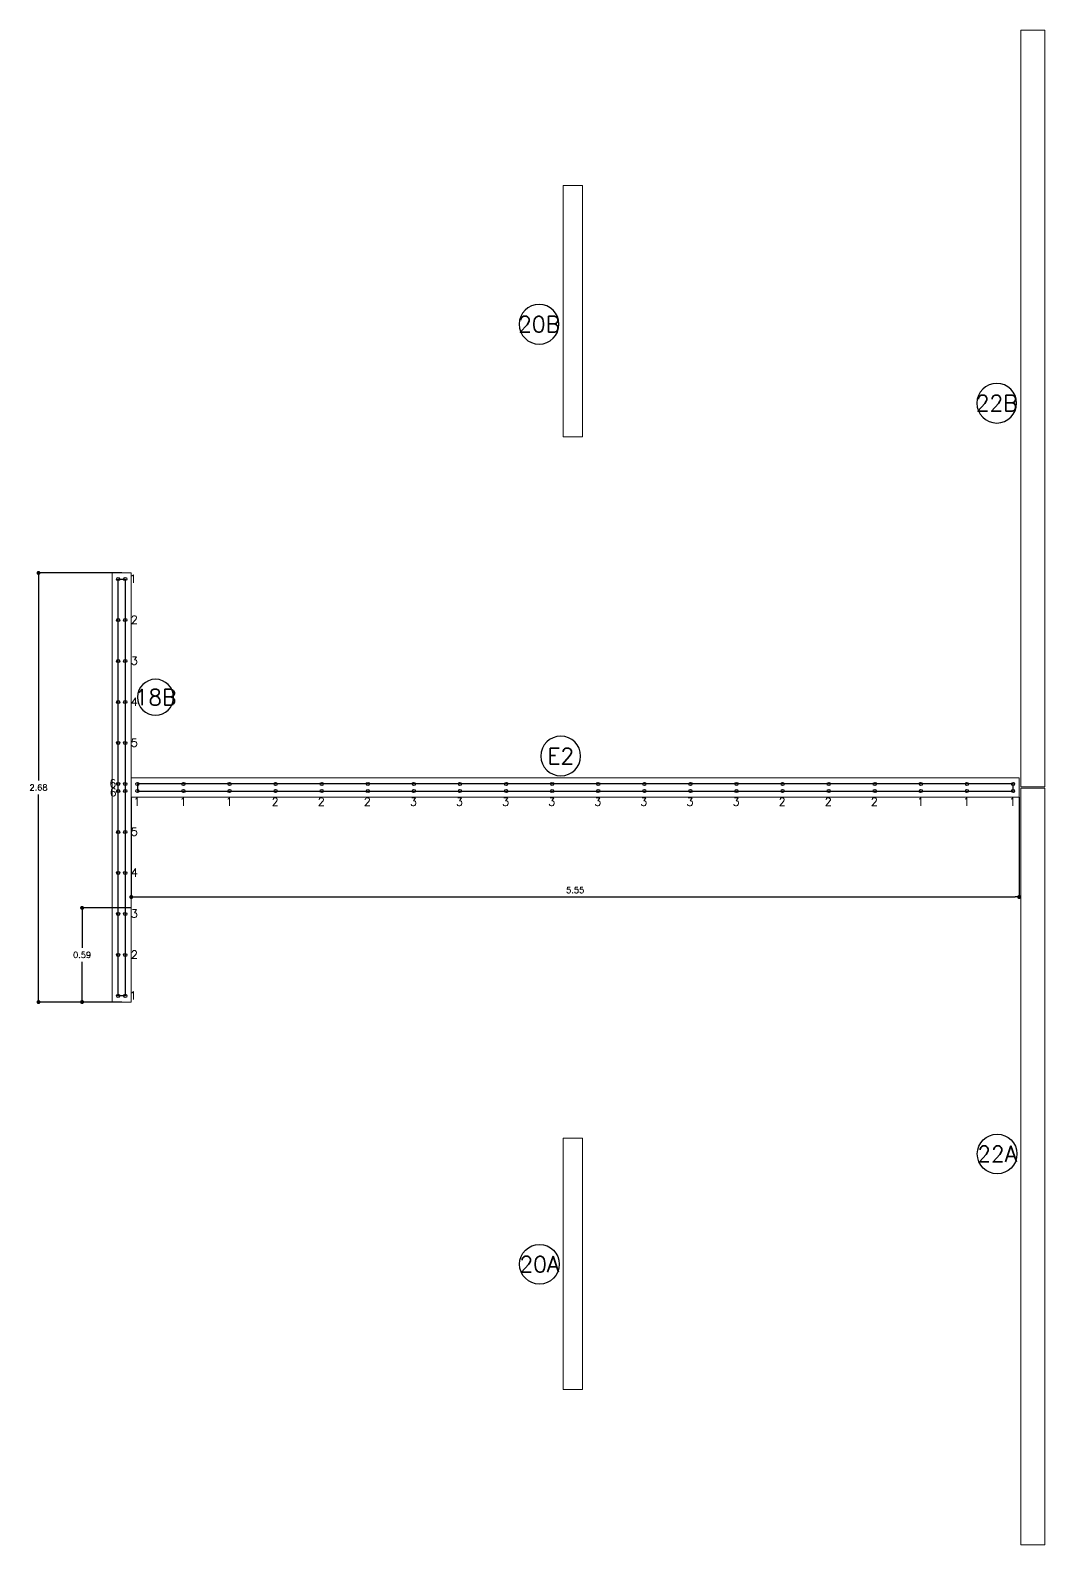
# Model space of a CAD drawing. Header units: millimetres. Extents: x -99999999 to 100000000, y -41 to 20.
# Drawn here: x 122.37 to 128.71, y -18.73 to -9.27 of the extents above; entities that cross this region are included whole.
import ezdxf
from ezdxf.enums import TextEntityAlignment as Align

# ---------------------------------------------------------------- set-up
doc = ezdxf.new("R2010")
doc.units = ezdxf.units.MM
doc.header["$LTSCALE"] = 0.01
doc.header["$PDMODE"] = 3
for name, color, linetype in [('FC_BORDES', 4, 'Continuous'), ('FC_COTAS', 1, 'Continuous'), ('FC_NUMERO', 11, 'Continuous'), ('FC_R-80', 11, 'Continuous'), ('FC_REFUERZO 2', 1, 'Continuous')]:
    doc.layers.add(name, color=color, linetype=linetype)
doc.layers.add('FC_MURO CONCRETO', color=7, linetype='Continuous', lineweight=0)
doc.styles.add('COTA-EJE 50', font='romans.shx', dxfattribs={"height": 0.1})
doc.styles.add('FC_TEXT1', font='romans.shx')
doc.dimstyles.new('FC_COTAS', dxfattribs={"dimtxt": 0.0015, "dimasz": 0.001, "dimexe": 0, "dimexo": 0, "dimgap": 0.001, "dimtad": 1, "dimtih": 1, "dimtoh": 1, "dimzin": 0, "dimdsep": 46, "dimtxsty": 'FC_TEXT1', "dimblk": 'DOT', "dimcen": 0.09, "dimclrd": 256, "dimclre": 256, "dimclrt": 256, "dimadec": 0, "dimazin": 0, "dimtfac": 1, "dimtix": 1, "dimtmove": 2, "dimatfit": 3, "dimfxl": 1.002, "dimtolj": 1, "dimtzin": 0, "dimlwd": -1, "dimarcsym": 0})

# ---------------------------------------------------------------- blocks, each defined once
blk = doc.blocks.new('*U41')
at = {"layer": 'FC_NUMERO', "color": 0}
blk.add_circle((0, 0), 0.00248, dxfattribs=at)
at = {"layer": 'FC_NUMERO', "color": 0, "style": 'FC_TEXT1'}
blk.add_attdef('N-NUM', text='', height=0.002, dxfattribs=at).set_placement((0, 0), align=Align.MIDDLE_CENTER)
blk = doc.blocks.new('*U163')
at = {"layer": 'FC_NUMERO', "color": 0}
blk.add_circle((0, 0), 0.00225, dxfattribs=at)
at = {"layer": 'FC_NUMERO', "color": 0, "style": 'FC_TEXT1'}
blk.add_attdef('N-NUM', text='', height=0.002, dxfattribs=at).set_placement((0, 0), align=Align.MIDDLE_CENTER)
blk = doc.blocks.new('_Dot')
at = {"color": 0, "linetype": 'ByBlock', "lineweight": -2}
blk.add_line((-0.5, 0), (-1, 0), dxfattribs=at)
at = {"color": 0, "linetype": 'ByBlock', "const_width": 0.5}
blk.add_lwpolyline([(-0.25, 0, 1), (0.25, 0, 1)], format="xyb", close=True, dxfattribs=at)
blk = doc.blocks.new('*D173')
at = {"layer": 'Defpoints', "color": 0, "ltscale": 0.6, "transparency": 16777216}
for p in [(122.9971, -14.0556), (128.5471, -14.0556), (128.5471, -14.6796)]:
    blk.add_point(p, dxfattribs=at)
at = {"layer": 'FC_COTAS', "lineweight": -2, "ltscale": 0.6, "transparency": 16777216}
for p, q in [((122.9971, -14.0556), (122.9971, -14.6796)), ((128.5471, -14.0556), (128.5471, -14.6796))]:
    blk.add_line(p, q, dxfattribs=at)
at = {"layer": 'FC_COTAS', "ltscale": 0.6, "transparency": 16777216}
blk.add_line((123.0221, -14.6796), (128.5221, -14.6796), dxfattribs=at)
at = {"layer": 'FC_COTAS', "ltscale": 0.6, "transparency": 16777216, "xscale": 0.025, "yscale": 0.025, "zscale": 0.025, "rotation": 180}
blk.add_blockref('_Dot', (122.9971, -14.6796), dxfattribs=at)
at = {"layer": 'FC_COTAS', "ltscale": 0.6, "transparency": 16777216, "xscale": 0.025, "yscale": 0.025, "zscale": 0.025}
blk.add_blockref('_Dot', (128.5471, -14.6796), dxfattribs=at)
at = {"layer": 'FC_COTAS', "ltscale": 0.6, "transparency": 16777216, "insert": (125.7721, -14.6359), "char_height": 0.0375, "attachment_point": 5, "style": 'FC_TEXT1'}
blk.add_mtext('\\A1;5.55', dxfattribs=at)
blk = doc.blocks.new('*D171')
at = {"layer": 'Defpoints', "color": 0, "ltscale": 0.6, "transparency": 16777216}
for p in [(122.9371, -12.6556), (122.4171, -15.3356), (122.9371, -15.3356)]:
    blk.add_point(p, dxfattribs=at)
at = {"layer": 'FC_COTAS', "lineweight": -2, "ltscale": 0.6, "transparency": 16777216}
for p, q in [((122.9371, -12.6556), (122.4171, -12.6556)), ((122.9371, -15.3356), (122.4171, -15.3356))]:
    blk.add_line(p, q, dxfattribs=at)
at = {"layer": 'FC_COTAS', "ltscale": 0.6, "transparency": 16777216}
for p, q in [((122.4171, -12.6806), (122.4171, -13.9519)), ((122.4171, -15.3106), (122.4171, -14.0394))]:
    blk.add_line(p, q, dxfattribs=at)
at = {"layer": 'FC_COTAS', "ltscale": 0.6, "transparency": 16777216, "xscale": 0.025, "yscale": 0.025, "zscale": 0.025}
for p, rotation in [((122.4171, -12.6556), 90), ((122.4171, -15.3356), 270)]:
    blk.add_blockref('_Dot', p, dxfattribs=dict(at, rotation=rotation))
at = {"layer": 'FC_COTAS', "ltscale": 0.6, "transparency": 16777216, "insert": (122.4171, -13.9956), "char_height": 0.0375, "attachment_point": 5, "style": 'FC_TEXT1'}
blk.add_mtext('\\A1;2.68', dxfattribs=at)
blk = doc.blocks.new('*D172')
at = {"layer": 'Defpoints', "color": 0, "ltscale": 0.6, "transparency": 16777216}
for p in [(122.6896, -14.7476), (122.9971, -14.7476), (122.8771, -15.3356)]:
    blk.add_point(p, dxfattribs=at)
at = {"layer": 'FC_COTAS', "lineweight": -2, "ltscale": 0.6, "transparency": 16777216}
for p, q in [((122.9971, -14.7476), (122.6896, -14.7476)), ((122.8771, -15.3356), (122.6896, -15.3356))]:
    blk.add_line(p, q, dxfattribs=at)
at = {"layer": 'FC_COTAS', "ltscale": 0.6, "transparency": 16777216}
for p, q in [((122.6896, -14.7726), (122.6896, -14.9979)), ((122.6896, -15.3106), (122.6896, -15.0854))]:
    blk.add_line(p, q, dxfattribs=at)
at = {"layer": 'FC_COTAS', "ltscale": 0.6, "transparency": 16777216, "xscale": 0.025, "yscale": 0.025, "zscale": 0.025}
for p, rotation in [((122.6896, -14.7476), 90), ((122.6896, -15.3356), 270)]:
    blk.add_blockref('_Dot', p, dxfattribs=dict(at, rotation=rotation))
at = {"layer": 'FC_COTAS', "ltscale": 0.6, "transparency": 16777216, "insert": (122.6896, -15.0416), "char_height": 0.0375, "attachment_point": 5, "style": 'FC_TEXT1'}
blk.add_mtext('\\A1;0.59', dxfattribs=at)

msp = doc.modelspace()

# ---------------------------------------------------------------- linework, layer by layer
at = {"layer": 'FC_BORDES', "ltscale": 0.6}
for points in [[(122.9151, -12.6936), (122.9591, -12.6936), (122.9591, -15.2976), (122.9151, -15.2976)], [(128.5091, -13.9736), (123.0351, -13.9736), (123.0351, -14.0176), (128.5091, -14.0176)]]:
    msp.add_lwpolyline(points, close=True, dxfattribs=at)
at = {"layer": 'FC_MURO CONCRETO'}
for points in [[(128.7071, -9.2656), (128.5571, -9.2656), (128.5571, -13.9906), (128.7071, -13.9906)], [(125.8171, -10.2356), (125.6971, -10.2356), (125.6971, -11.8056), (125.8171, -11.8056)], [(122.8771, -12.6556), (122.9971, -12.6556), (122.9971, -15.3356), (122.8771, -15.3356)], [(128.5471, -13.9356), (122.9971, -13.9356), (122.9971, -14.0556), (128.5471, -14.0556)], [(128.7071, -18.7256), (128.5571, -18.7256), (128.5571, -14.0006), (128.7071, -14.0006)], [(125.8171, -17.7556), (125.6971, -17.7556), (125.6971, -16.1856), (125.8171, -16.1856)]]:
    msp.add_lwpolyline(points, close=True, dxfattribs=at)
at = {"layer": 'FC_REFUERZO 2', "ltscale": 0.6}
for centre in [(122.9151, -12.6936), (122.9591, -12.6936), (122.9151, -12.9496), (122.9591, -12.9496), (122.9151, -13.2056), (122.9591, -13.2056), (122.9151, -13.4616), (122.9591, -13.4616), (122.9151, -13.7176), (122.9591, -13.7176), (122.9151, -13.9736), (122.9591, -13.9736), (123.0351, -13.9736), (123.3232, -13.9736), (123.6113, -13.9736), (123.8994, -13.9736), (124.1875, -13.9736), (124.4756, -13.9736), (124.7637, -13.9736), (125.0518, -13.9736), (125.3399, -13.9736), (125.628, -13.9736), (125.9161, -13.9736), (126.2042, -13.9736), (126.4923, -13.9736), (126.7804, -13.9736), (127.0686, -13.9736), (127.3567, -13.9736), (127.6448, -13.9736), (127.9329, -13.9736), (128.221, -13.9736), (128.5091, -13.9736), (122.9151, -14.0176), (122.9591, -14.0176), (123.0351, -14.0176), (123.3232, -14.0176), (123.6113, -14.0176), (123.8994, -14.0176), (124.1875, -14.0176), (124.4756, -14.0176), (124.7637, -14.0176), (125.0518, -14.0176), (125.3399, -14.0176), (125.628, -14.0176), (125.9161, -14.0176), (126.2042, -14.0176), (126.4923, -14.0176), (126.7804, -14.0176), (127.0686, -14.0176), (127.3567, -14.0176), (127.6448, -14.0176), (127.9329, -14.0176), (128.221, -14.0176), (128.5091, -14.0176), (122.9151, -14.2736), (122.9591, -14.2736), (122.9151, -14.5296), (122.9591, -14.5296), (122.9151, -14.7856), (122.9591, -14.7856), (122.9151, -15.0416), (122.9591, -15.0416), (122.9151, -15.2976), (122.9591, -15.2976)]:
    msp.add_circle(centre, 0.01, dxfattribs=at)

# ---------------------------------------------------------------- block references
at = {"layer": 'FC_NUMERO'}
ref = msp.add_blockref('*U41', (125.5463, -11.1021), dxfattribs=dict(at, xscale=-50, yscale=50, zscale=50))
ref.add_attrib('N-NUM', '20B', dxfattribs={"color": 0, "height": 0.1, "style": 'FC_TEXT1'}).set_placement((125.5463, -11.1021), align=Align.MIDDLE_CENTER)
ref = msp.add_blockref('*U41', (128.4071, -11.595), dxfattribs=dict(at, xscale=-50, yscale=50, zscale=50))
ref.add_attrib('N-NUM', '22B', dxfattribs={"color": 0, "height": 0.1, "style": 'FC_TEXT1'}).set_placement((128.4071, -11.595), align=Align.MIDDLE_CENTER)
ref = msp.add_blockref('*U163', (123.1484, -13.4321), dxfattribs=dict(at, xscale=-50, yscale=50, zscale=50))
ref.add_attrib('N-NUM', '18B', dxfattribs={"color": 0, "height": 0.1, "style": 'FC_TEXT1'}).set_placement((123.1484, -13.4321), align=Align.MIDDLE_CENTER)
ref = msp.add_blockref('*U41', (125.6816, -13.7989), dxfattribs=dict(at, xscale=-50, yscale=50, zscale=50))
ref.add_attrib('N-NUM', 'E2', dxfattribs={"color": 0, "height": 0.1, "style": 'FC_TEXT1'}).set_placement((125.6816, -13.7989), align=Align.MIDDLE_CENTER)
ref = msp.add_blockref('*U41', (128.4097, -16.2848), dxfattribs=dict(at, xscale=50, yscale=50, zscale=50, rotation=180))
ref.add_attrib('N-NUM', '22A', dxfattribs={"color": 0, "height": 0.1, "style": 'FC_TEXT1'}).set_placement((128.4097, -16.2848), align=Align.MIDDLE_CENTER)
ref = msp.add_blockref('*U41', (125.5484, -16.9737), dxfattribs=dict(at, xscale=50, yscale=50, zscale=50, rotation=180))
ref.add_attrib('N-NUM', '20A', dxfattribs={"color": 0, "height": 0.1, "style": 'FC_TEXT1'}).set_placement((125.5484, -16.9737), align=Align.MIDDLE_CENTER)

# ---------------------------------------------------------------- texts
at = {"layer": 'FC_R-80', "ltscale": 0.9, "style": 'COTA-EJE 50'}
for s, p in [('1', (122.9864, -12.7166)), ('2', (122.9948, -12.9726)), ('3', (122.9948, -13.2286)), ('4', (122.9948, -13.4846)), ('5', (122.9948, -13.7406)), ('6', (122.8599, -13.9954)), ('6', (122.8625, -14.0507)), ('1', (123.011, -14.1098)), ('1', (123.2991, -14.1098)), ('1', (123.5872, -14.1098)), ('2', (123.8753, -14.1098)), ('2', (124.1634, -14.1098)), ('2', (124.4515, -14.1098)), ('3', (124.7396, -14.1098)), ('3', (125.0277, -14.1098)), ('3', (125.3158, -14.1098)), ('3', (125.6039, -14.1098)), ('3', (125.8921, -14.1098)), ('3', (126.1802, -14.1098)), ('3', (126.4683, -14.1098)), ('3', (126.7564, -14.1098)), ('2', (127.0445, -14.1098)), ('2', (127.3326, -14.1098)), ('2', (127.6207, -14.1098)), ('1', (127.9088, -14.1098)), ('1', (128.1969, -14.1098)), ('1', (128.485, -14.1098)), ('5', (122.9948, -14.2966)), ('4', (122.9948, -14.5526)), ('3', (122.9948, -14.8086)), ('2', (122.9948, -15.0646)), ('1', (122.9864, -15.3206))]:
    msp.add_text(s, height=0.05, dxfattribs=at).set_placement(p)

# ---------------------------------------------------------------- dimensions: what is measured, and where the dimension line sits
at = {"layer": 'FC_COTAS', "ltscale": 0.6}
for base, p1, p2, picture, middle in [((122.4171, -15.3356), (122.9371, -12.6556), (122.9371, -15.3356), '*D171', (122.4171, -13.9956)), ((122.6896, -14.7476), (122.8771, -15.3356), (122.9971, -14.7476), '*D172', (122.6896, -15.0416))]:
    dim = msp.add_linear_dim(base=base, p1=p1, p2=p2, angle=90, dimstyle='FC_COTAS', override={"dimscale": 0, "dimtix": 1, "dimtofl": 1, "dimtmove": 2, "dimatfit": 3}, dxfattribs=at)
    dim.commit()
    dim.dimension.update_dxf_attribs({"geometry": picture, "text_midpoint": middle})
dim = msp.add_linear_dim(base=(128.5471, -14.6796), p1=(122.9971, -14.0556), p2=(128.5471, -14.0556), dimstyle='FC_COTAS', override={"dimscale": 0, "dimtix": 1, "dimtofl": 1, "dimtmove": 2, "dimatfit": 3}, dxfattribs=at)
dim.commit()
dim.dimension.update_dxf_attribs({"geometry": '*D173', "text_midpoint": (125.7721, -14.6359)})

doc.saveas('drawing.dxf')
